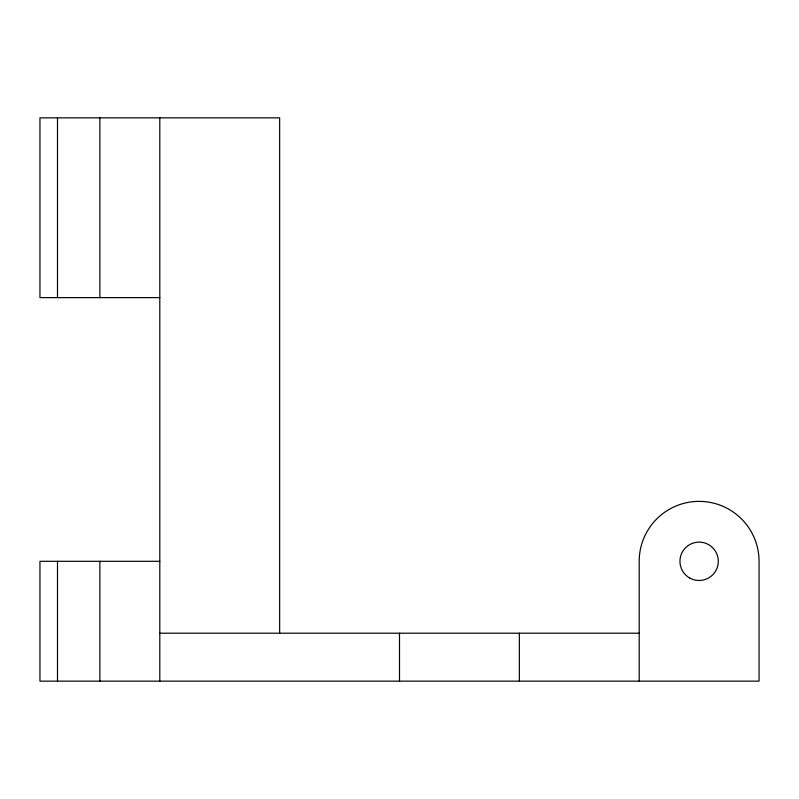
<?xml version="1.0" encoding="UTF-8"?>
<svg xmlns="http://www.w3.org/2000/svg" width="799" height="799" viewBox="0 0 799 799"><rect width="100%" height="100%" fill="white"/><g stroke="black" fill="none" stroke-linecap="round" stroke-linejoin="round"><path stroke-width="1.2" d="M159.8 297.627L39.95 297.627L39.95 117.853L279.65 117.853L279.65 633.207M159.8 561.298L39.95 561.298L39.95 681.148L759.05 681.148L759.05 561.298A59.925 59.925 0 0 0 699.125 501.373A59.925 59.925 0 0 0 639.2 561.298L639.2 681.148M159.8 633.207L639.2 633.207M519.35 633.207L519.35 681.148M399.5 633.207L399.5 681.148M159.8 117.853L159.8 681.148M99.875 117.853L99.875 297.627M99.875 561.298L99.875 681.148M57.498 117.853L57.498 297.627M57.498 561.298L57.498 681.148M689.537 577.907A19.176 19.176 0 0 0 718.301 561.298A19.176 19.176 0 0 0 689.537 544.688A19.176 19.176 0 0 0 689.537 577.907"/></g></svg>
